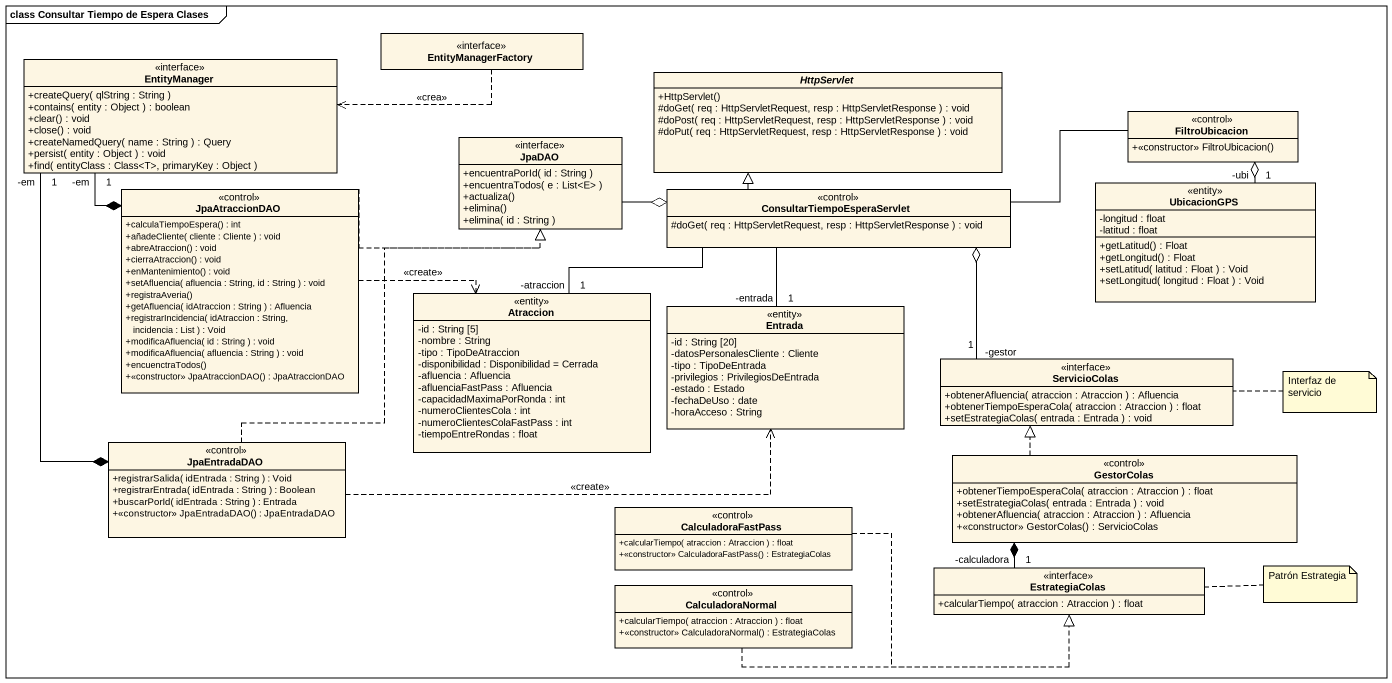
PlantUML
@startuml
mainframe class Consultar Tiempo de Espera Clases
hide circle
hide empty members
skinparam classAttributeIconSize 0
interface EntityManagerFactory
interface EntityManager {
  +createQuery( qlString : String )
  +contains( entity : Object ) : boolean
  +clear() : void
  +close() : void
  +createNamedQuery( name : String ) : Query
  +persist( entity : Object ) : void
  +find( entityClass : Class<T>, primaryKey : Object )
}
abstract class HttpServlet {
  +HttpServlet()
  #doGet( req : HttpServletRequest, resp : HttpServletResponse ) : void
  #doPost( req : HttpServletRequest, resp : HttpServletResponse ) : void
  #doPut( req : HttpServletRequest, resp : HttpServletResponse ) : void
}
class FiltroUbicacion <<control>> {
  +<<constructor>> FiltroUbicacion()
}
interface JpaDAO {
  +encuentraPorId( id : String )
  +encuentraTodos( e : List<E> )
  +actualiza()
  +elimina()
  +elimina( id : String )
}
class JpaAtraccionDAO <<control>> {
  +calculaTiempoEspera() : int
  +añadeCliente( cliente : Cliente ) : void
  +abreAtraccion() : void
  +cierraAtraccion() : void
  +enMantenimiento() : void
  +setAfluencia( afluencia : String, id : String ) : void
  +registraAveria()
  +getAfluencia( idAtraccion : String ) : Afluencia
  +registrarIncidencia( idAtraccion : String, incidencia : List ) : Void
  +modificaAfluencia( id : String ) : void
  +modificaAfluencia( afluencia : String ) : void
  +encuenctraTodos()
  +<<constructor>> JpaAtraccionDAO() : JpaAtraccionDAO
}
class ConsultarTiempoEsperaServlet <<control>> {
  #doGet( req : HttpServletRequest, resp : HttpServletResponse ) : void
}
class UbicacionGPS <<entity>> {
  -longitud : float
  -latitud : float
  +getLatitud() : Float
  +getLongitud() : Float
  +setLatitud( latitud : Float ) : Void
  +setLongitud( longitud : Float ) : Void
}
class Atraccion <<entity>> {
  -id : String [5]
  -nombre : String
  -tipo : TipoDeAtraccion
  -disponibilidad : Disponibilidad = Cerrada
  -afluencia : Afluencia
  -afluenciaFastPass : Afluencia
  -capacidadMaximaPorRonda : int
  -numeroClientesCola : int
  -numeroClientesColaFastPass : int
  -tiempoEntreRondas : float
}
class Entrada <<entity>> {
  -id : String [20]
  -datosPersonalesCliente : Cliente
  -tipo : TipoDeEntrada
  -privilegios : PrivilegiosDeEntrada
  -estado : Estado
  -fechaDeUso : date
  -horaAcceso : String
}
interface ServicioColas {
  +obtenerAfluencia( atraccion : Atraccion ) : Afluencia
  +obtenerTiempoEsperaCola( atraccion : Atraccion ) : float
  +setEstrategiaColas( entrada : Entrada ) : void
}
class JpaEntradaDAO <<control>> {
  +registrarSalida( idEntrada : String ) : Void
  +registrarEntrada( idEntrada : String ) : Boolean
  +buscarPorId( idEntrada : String ) : Entrada
  +<<constructor>> JpaEntradaDAO() : JpaEntradaDAO
}
class GestorColas <<control>> {
  +obtenerTiempoEsperaCola( atraccion : Atraccion ) : float
  +setEstrategiaColas( entrada : Entrada ) : void
  +obtenerAfluencia( atraccion : Atraccion ) : Afluencia
  +<<constructor>> GestorColas() : ServicioColas
}
class CalculadoraFastPass <<control>> {
  +calcularTiempo( atraccion : Atraccion ) : float
  +<<constructor>> CalculadoraFastPass() : EstrategiaColas
}
class CalculadoraNormal <<control>> {
  +calcularTiempo( atraccion : Atraccion ) : float
  +<<constructor>> CalculadoraNormal() : EstrategiaColas
}
interface EstrategiaColas {
  +calcularTiempo( atraccion : Atraccion ) : float
}
EntityManagerFactory .left.> EntityManager : <<crea>>
FiltroUbicacion -left- ConsultarTiempoEsperaServlet
FiltroUbicacion o-- "-ubi\n1" UbicacionGPS
JpaAtraccionDAO *-up- "-em\n1" EntityManager
JpaAtraccionDAO .right.|> JpaDAO
JpaAtraccionDAO .right.> Atraccion : <<create>>
ConsultarTiempoEsperaServlet -up-|> HttpServlet
ConsultarTiempoEsperaServlet o-left- JpaDAO
ConsultarTiempoEsperaServlet o-- "-gestor\n1" ServicioColas
Atraccion "-atraccion\n1" -right- ConsultarTiempoEsperaServlet
Entrada "-entrada\n1" -up- ConsultarTiempoEsperaServlet
JpaEntradaDAO *-up- "-em\n1" EntityManager
JpaEntradaDAO .up.|> JpaDAO
JpaEntradaDAO .right.> Entrada : <<create>>
GestorColas .up.|> ServicioColas
GestorColas *-- "-calculadora\n1" EstrategiaColas
CalculadoraFastPass .right.|> EstrategiaColas
CalculadoraNormal .right.|> EstrategiaColas
note right of ServicioColas : Interfaz de servicio
note right of EstrategiaColas : Patrón Estrategia
@enduml
